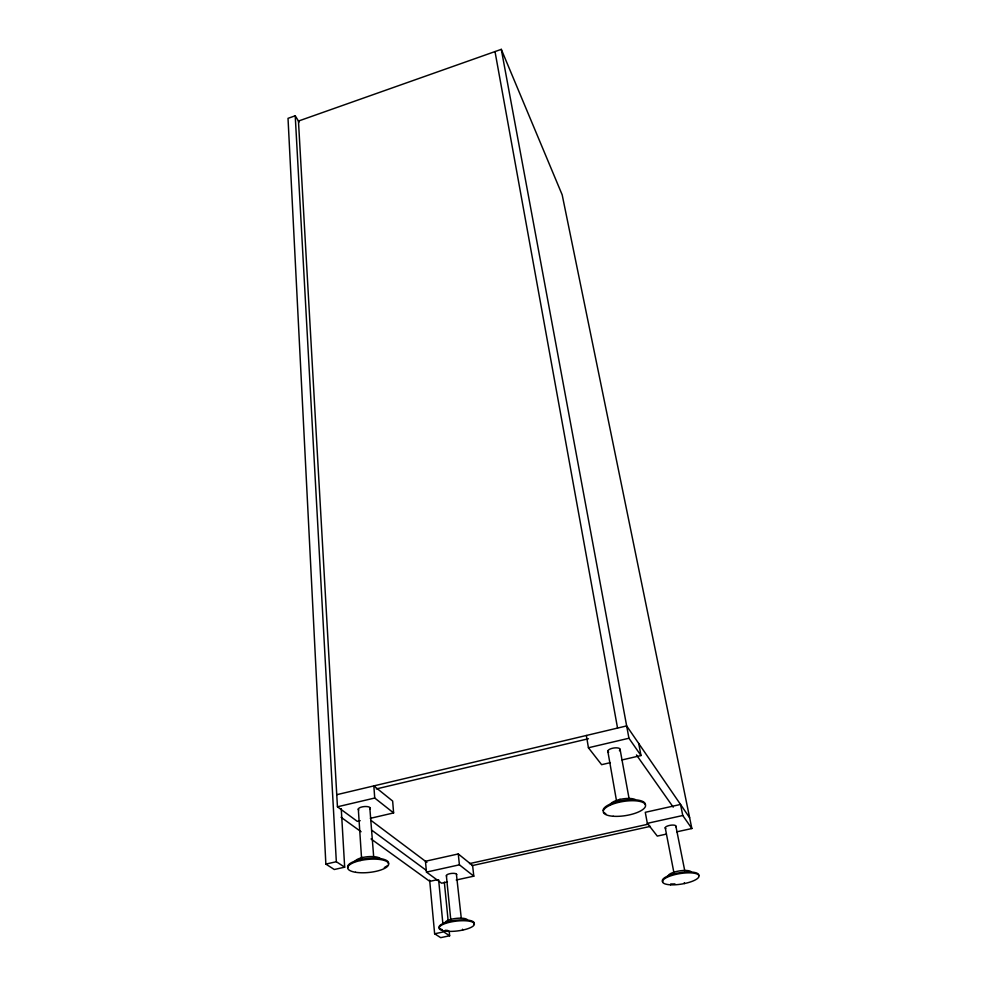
<?xml version="1.0" encoding="UTF-8"?>
<svg xmlns="http://www.w3.org/2000/svg" width="987" height="987" viewBox="0 0 987 987"><rect width="100%" height="100%" fill="white"/><g stroke="black" fill="none" stroke-linecap="round" stroke-linejoin="round"><path stroke-width="1.48" d="M299.061 122.03L295.224 115.787L288.019 118.341L325.858 864.094L334.297 869.51L344.673 867.178L341.255 808.723M676.823 831.819L691.85 828.537L562.183 194.846L501.297 49.35L298.456 121.056L337.443 806.798L357.282 821.357L360.193 820.678M336.764 794.695L626.659 725.914L689.629 817.729M376.269 788.946L588.449 738.732M337.443 806.798L374.727 798.027L393.603 812.93L370.359 818.322M586.377 735.475L588.425 747.764L628.941 738.239L640.995 755.548L622.032 759.941M610.361 762.643L601.614 764.678L588.425 747.764M325.858 864.094L336.333 861.725L344.673 867.178M456.228 880.009L473.797 876.172L472.613 865.525L458.264 853.952L425.459 861.256L426.458 872.101L441.584 883.205L447.444 881.922M426.458 872.101L459.411 864.822L473.797 876.172M682.77 815.509L680.536 804.454L645.276 812.313L647.336 823.331L682.77 815.509L691.85 828.537M469.491 863.613L648.619 824.083M472.02 865.648L650.384 826.366M437.13 879.75L429.777 881.366L371.063 838.95M666.299 834.126L657.28 836.088L647.336 823.331M429.653 880.083L434.638 933.776L443.669 931.876L449.64 935.775L449.184 931.185M449.64 935.775L440.695 937.65L434.638 933.776M619.207 799.569L620.206 799.396A13.67 4.614 -9 0 1 635.357 799.581M361.822 857.654L362.76 857.481M341.083 817.285L361.069 831.72M372.025 830.388L426.273 870.349M370.865 820.296L426.915 862.354M358.787 810.006L358.367 809.55A6.021 2.134 -5.5 0 1 362.562 806.811A6.021 2.134 -5.5 0 1 369.78 807.378L373.74 857.567M461.237 917.885L456.376 873.951A5.219 1.616 -6.7 0 0 450.306 873.606A5.219 1.616 -6.7 0 0 446.383 875.777L446.679 876.123M636.455 754.932L673.22 807.156M629.274 799.655L619.984 748.874A6.267 2.319 -9.1 0 0 613.137 748.121A6.267 2.319 -9.1 0 0 607.819 751.206L608.054 751.786A6.267 2.319 -9.1 0 0 608.695 752.254M684.731 870.608L675.799 825.798A5.428 1.727 -9.4 0 0 670.013 825.329A5.428 1.727 -9.4 0 0 665.226 827.748L665.374 828.179A5.428 1.727 -9.4 0 0 665.88 828.525M684.299 882.662L684.472 883.538M665.226 827.748L674.096 873.618M638.725 743.495L640.995 755.548M501.297 49.35L628.941 738.239M495.005 51.571L617.554 728.073M619.071 801.234L619.256 802.246M607.819 751.206L616.616 801.444M458.264 853.952L459.411 864.822M462.545 929.236L462.632 930.099M446.383 875.777L450.886 920.846M444.335 882.131L448.271 921.981M438.623 879.701L442.929 924.202M393.603 812.93L392.653 801.062L373.839 785.899L374.727 798.027M358.318 808.995L361.55 858.246M360.119 859.603L360.181 860.59M295.224 115.787L336.333 861.725M620.206 749.454A6.267 2.319 -9.1 0 1 619.404 750.737M605.796 813.695A21.393 7.168 -9 0 1 603.736 812.239M603.045 810.463A21.393 7.168 -9 0 1 624.635 800.247A21.393 7.168 -9 0 1 645.375 804.837M609.954 805.293A13.67 4.614 -9 0 1 620.218 799.384M675.935 826.242A5.428 1.727 -9.4 0 1 675.725 826.724M674.96 883.908A18.482 5.317 -9.2 0 1 670.704 883.945M662.758 881.773A18.482 5.317 -9.2 0 1 679.192 872.804A18.482 5.317 -9.2 0 1 698.796 875.592M668.199 875.876A11.807 3.417 -9.2 0 1 678.957 870.99A11.807 3.417 -9.2 0 1 691.282 871.916M456.697 874.334A5.219 1.616 -6.7 0 1 456.66 874.753M447.839 930.47A17.754 4.96 -6.8 0 1 445.334 930.26M442.238 929.643A17.754 4.96 -6.8 0 1 452.922 920.723A17.754 4.96 -6.8 0 1 473.97 924.227M445.186 922.265A11.35 3.195 -6.8 0 1 456.833 918.329A11.35 3.195 -6.8 0 1 467.53 920.131M370.224 807.872A6.021 2.134 -5.5 0 1 369.903 809.007M386.978 865.858A20.567 6.576 -5.7 0 1 384.301 867.573M347.843 867.746A20.567 6.576 -5.7 0 1 368.003 858.382A20.567 6.576 -5.7 0 1 388.385 864.081M354.851 861.602A13.139 4.232 -5.6 0 1 367.781 856.704A13.139 4.232 -5.6 0 1 380.822 859.258M613.211 816.261A21.406 7.168 -9 0 0 645.56 805.836A21.406 7.168 -9 0 0 614.407 803.554A21.406 7.168 -9 0 0 613.211 816.261M670.605 884.808A18.482 5.305 -9.2 0 0 698.981 876.468A18.482 5.305 -9.2 0 0 672.678 875.222A18.482 5.305 -9.2 0 0 670.605 884.808M445.174 931.086A17.766 4.947 -6.8 0 0 474.056 925.09A17.766 4.947 -6.8 0 0 450.96 921.981A17.766 4.947 -6.8 0 0 445.174 931.086M355.579 872.274A20.579 6.564 -5.7 0 0 388.459 865.056A20.579 6.564 -5.7 0 0 360.477 860.528A20.579 6.564 -5.7 0 0 355.579 872.274"/></g></svg>
